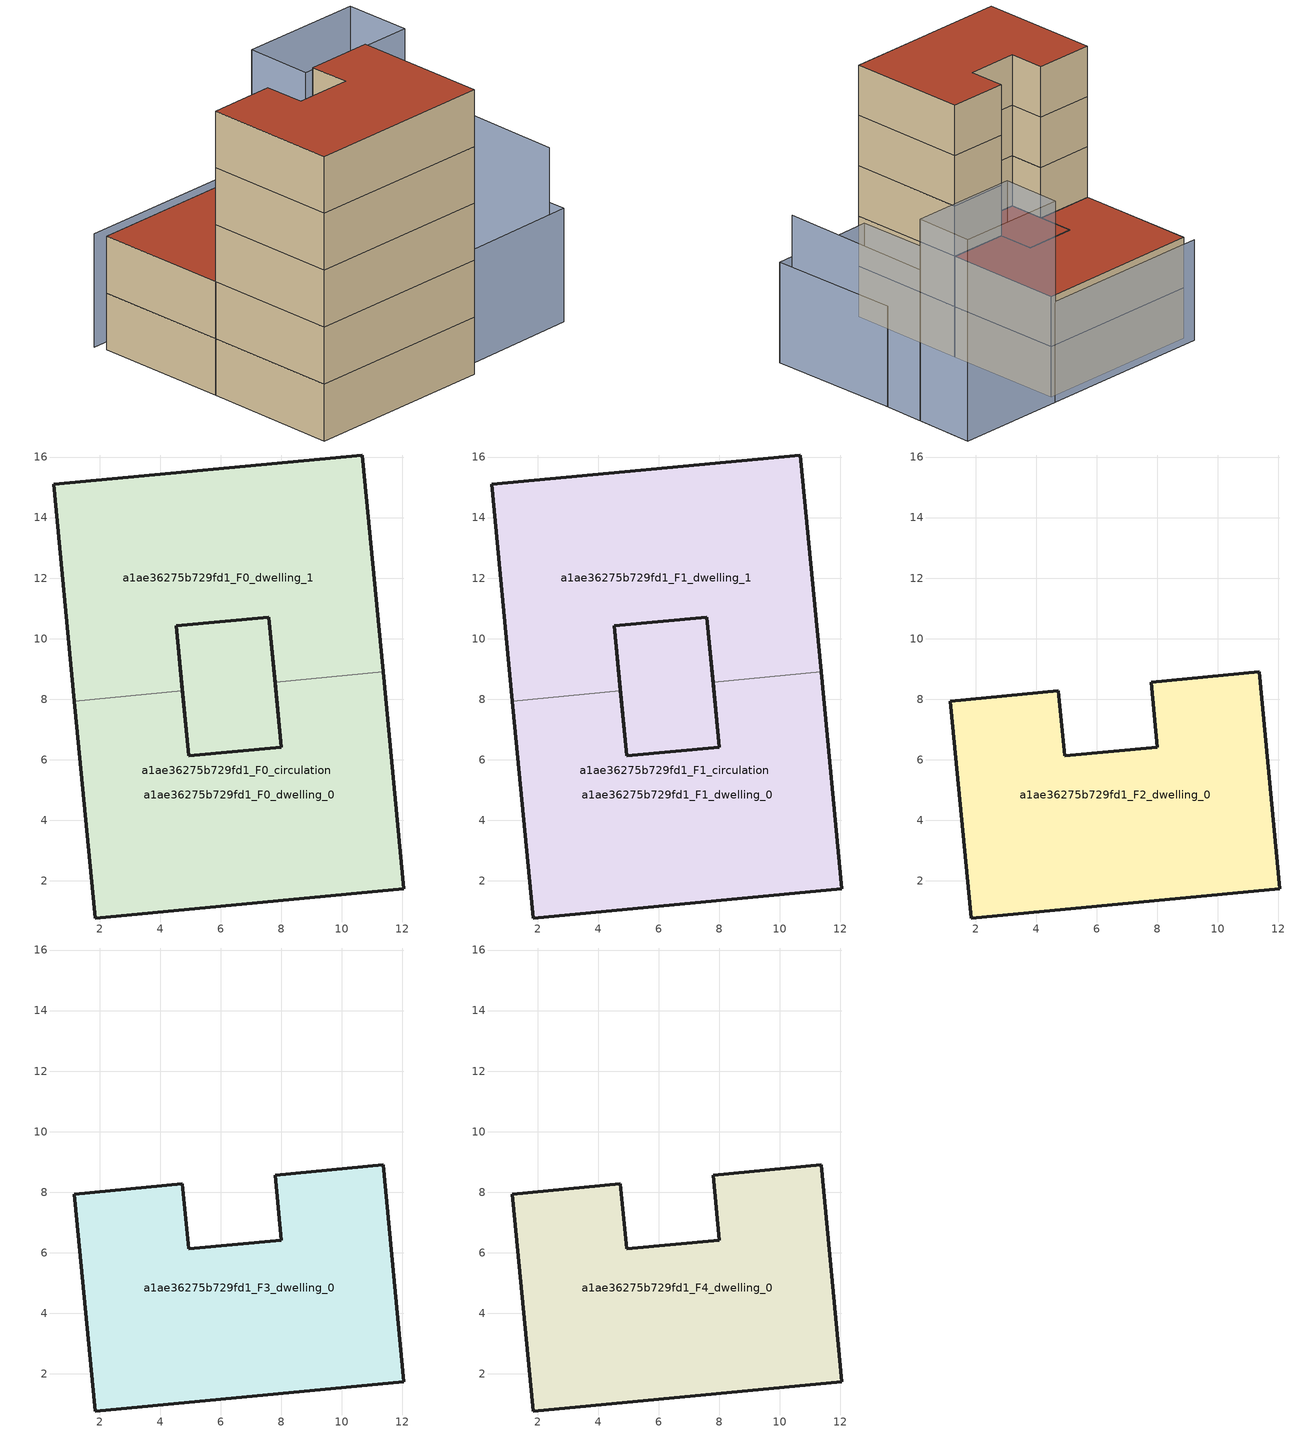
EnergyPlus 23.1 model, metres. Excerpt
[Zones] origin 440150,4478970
a1ae36275b729fd1_F0_dwelling_0
 floor ground (EU_floor_Construction): 7.59,10.71 7.8,8.56 8,6.41 4.94,6.13 4.53,10.42 z0; 11.36,8.9 12.04,1.74 1.85,0.77 1.17,7.94 4.74,8.27 4.94,6.13 8,6.41 7.8,8.56 z0
 wall outside (EU_wall_Construction): 7.8,8.56 8,6.41 4.94,6.13 4.74,8.27 / 1.17,7.94 1.85,0.77 12.04,1.74 11.36,8.9 z0:3
 wall to a1ae36275b729fd1_F0_dwelling_1 (EU_wall_Construction): 11.36,8.9 7.8,8.56 / 4.74,8.27 1.17,7.94 z0:3
a1ae36275b729fd1_F0_dwelling_1
 floor ground (EU_floor_Construction): 7.59,10.71 7.8,8.56 8,6.41 4.94,6.13 4.53,10.42 z0; 10.68,16.07 11.36,8.9 7.8,8.56 7.59,10.71 4.53,10.42 4.74,8.27 1.17,7.94 0.49,15.1 z0
 wall outside (EU_wall_Construction): 11.36,8.9 10.68,16.07 0.49,15.1 1.17,7.94 / 4.74,8.27 4.53,10.42 7.59,10.71 7.8,8.56 z0:3
a1ae36275b729fd1_F0_circulation
 floor ground (EU_floor_Construction): 7.59,10.71 7.8,8.56 8,6.41 4.94,6.13 4.53,10.42 z0; 11.36,8.9 12.04,1.74 1.85,0.77 1.17,7.94 4.74,8.27 4.94,6.13 8,6.41 7.8,8.56 z0; 10.68,16.07 11.36,8.9 7.8,8.56 7.59,10.71 4.53,10.42 4.74,8.27 1.17,7.94 0.49,15.1 z0
 wall outside (EU_wall_Construction): 7.59,10.71 4.53,10.42 4.94,6.13 8,6.41 7.59,10.71 z0:3
a1ae36275b729fd1_F1_dwelling_0
 floor outside (EU_floor_Construction): 11.36,8.9 12.04,1.74 1.85,0.77 1.17,7.94 4.74,8.27 4.94,6.13 8,6.41 7.8,8.56 z3; 7.59,10.71 7.8,8.56 8,6.41 4.94,6.13 4.53,10.42 z3
 wall outside (EU_wall_Construction): 7.8,8.56 8,6.41 4.94,6.13 4.74,8.27 / 1.17,7.94 1.85,0.77 12.04,1.74 11.36,8.9 z3:6
 wall to a1ae36275b729fd1_F1_dwelling_1 (EU_wall_Construction): 11.36,8.9 7.8,8.56 / 4.74,8.27 1.17,7.94 z3:6
 roof outside (EU_floor_Construction): 8,6.41 7.8,8.56 7.59,10.71 4.53,10.42 4.94,6.13 z6
a1ae36275b729fd1_F1_dwelling_1
 floor to a1ae36275b729fd1_F0_dwelling_1 (EU_floor_Construction): 10.68,16.07 11.36,8.9 7.8,8.56 7.59,10.71 4.53,10.42 4.74,8.27 1.17,7.94 0.49,15.1 z3; 7.59,10.71 7.8,8.56 8,6.41 4.94,6.13 4.53,10.42 z3
 wall outside (EU_wall_Construction): 11.36,8.9 10.68,16.07 0.49,15.1 1.17,7.94 / 4.74,8.27 4.53,10.42 7.59,10.71 7.8,8.56 z3:6
 roof outside (EU_roof_Construction): 8,6.41 7.8,8.56 7.59,10.71 4.53,10.42 4.94,6.13 z6; 11.36,8.9 10.68,16.07 0.49,15.1 1.17,7.94 4.74,8.27 4.53,10.42 7.59,10.71 7.8,8.56 z6
a1ae36275b729fd1_F1_circulation
 floor outside (EU_floor_Construction): 7.59,10.71 7.8,8.56 8,6.41 4.94,6.13 4.53,10.42 z3; 10.68,16.07 11.36,8.9 7.8,8.56 7.59,10.71 4.53,10.42 4.74,8.27 1.17,7.94 0.49,15.1 z3
 floor to a1ae36275b729fd1_F0_circulation (EU_floor_Construction): 11.36,8.9 12.04,1.74 1.85,0.77 1.17,7.94 4.74,8.27 4.94,6.13 8,6.41 7.8,8.56 z3
 wall outside (EU_wall_Construction): 7.59,10.71 4.53,10.42 4.94,6.13 8,6.41 7.59,10.71 z3:6
 roof outside (EU_roof_Construction): 12.04,1.74 11.36,8.9 7.8,8.56 8,6.41 4.94,6.13 4.74,8.27 1.17,7.94 1.85,0.77 z6; 8,6.41 7.8,8.56 7.59,10.71 4.53,10.42 4.94,6.13 z6; 11.36,8.9 10.68,16.07 0.49,15.1 1.17,7.94 4.74,8.27 4.53,10.42 7.59,10.71 7.8,8.56 z6
a1ae36275b729fd1_F2_dwelling_0
 floor to a1ae36275b729fd1_F1_dwelling_0 (EU_floor_Construction): 11.36,8.9 12.04,1.74 1.85,0.77 1.17,7.94 4.74,8.27 4.94,6.13 8,6.41 7.8,8.56 z6
 wall outside (EU_wall_Construction): 12.04,1.74 11.36,8.9 7.8,8.56 8,6.41 4.94,6.13 4.74,8.27 1.17,7.94 1.85,0.77 12.04,1.74 z6:9
a1ae36275b729fd1_F3_dwelling_0
 floor to a1ae36275b729fd1_F2_dwelling_0 (EU_floor_Construction): 11.36,8.9 12.04,1.74 1.85,0.77 1.17,7.94 4.74,8.27 4.94,6.13 8,6.41 7.8,8.56 z9
 wall outside (EU_wall_Construction): 12.04,1.74 11.36,8.9 7.8,8.56 8,6.41 4.94,6.13 4.74,8.27 1.17,7.94 1.85,0.77 12.04,1.74 z9:12
a1ae36275b729fd1_F4_dwelling_0
 floor to a1ae36275b729fd1_F3_dwelling_0 (EU_floor_Construction): 11.36,8.9 12.04,1.74 1.85,0.77 1.17,7.94 4.74,8.27 4.94,6.13 8,6.41 7.8,8.56 z12
 wall outside (EU_wall_Construction): 12.04,1.74 11.36,8.9 7.8,8.56 8,6.41 4.94,6.13 4.74,8.27 1.17,7.94 1.85,0.77 12.04,1.74 z12:15
 roof outside (EU_roof_Construction): 12.04,1.74 11.36,8.9 7.8,8.56 8,6.41 4.94,6.13 4.74,8.27 1.17,7.94 1.85,0.77 z15
shading: 10.92,16.69 0.22,15.69 / 12.4,2.62 11.54,10.56 / 11.54,10.56 18.15,11.27 / 18.15,11.27 19,3.33 / 19,3.33 12.4,2.62 z0:6; 18.73,4.07 17.61,17.3 z0:9; 10.92,16.69 17.61,17.3 / 17.61,17.3 17.93,13.71 / 17.93,13.71 11.24,13.11 / 11.24,13.11 10.92,16.69 z0:12
[Building]
EU S2 Campaign: North Axis=0; Terrain=City; Solar Distribution=FullExterior
[Site:Location]
Madrid: Latitude=40.5; Longitude=-3.5; Time Zone=1; Elevation=609
[SizingPeriod:WeatherFileDays]
AnnualSizingPeriod: Begin Month=1; Begin Day of Month=1; End Month=12; End Day of Month=31; Day of Week for Start Day=Monday; Use Weather File Daylight Saving Period=No; Use Weather File Rain and Snow Indicators=No
[MATERIAL]
EU_InternalMass_Material: Roughness=MediumRough; Thickness=0.1; Conductivity=1; Density=1800; Specific Heat=900; Thermal Absorptance=0.9; Solar Absorptance=0.7; Visible Absorptance=0.7
[MATERIAL:NOMASS] Roughness=MediumRough; Thermal Absorptance=0.9; Solar Absorptance=0.7; Visible Absorptance=0.7
Name | Thermal Resistance
EU_wall_NoMass | 1.60022
EU_roof_NoMass | 1.57597
EU_floor_NoMass | 0.470652
[CONSTRUCTION]
EU_wall_Construction: EU_wall_NoMass
EU_roof_Construction: EU_roof_NoMass
EU_floor_Construction: EU_floor_NoMass
EU_InternalMass_Construction: EU_InternalMass_Material
[ZONE] Type=1; Multiplier=1; Ceiling Height=autocalculate; Floor Area=autocalculate; Part of Total Floor Area=Yes
Name | Volume
a1ae36275b729fd1_F0_dwelling_0; a1ae36275b729fd1_F1_dwelling_0 | 240.958
a1ae36275b729fd1_F2_dwelling_0; a1ae36275b729fd1_F3_dwelling_0; a1ae36275b729fd1_F4_dwelling_0 | 201.167
a1ae36275b729fd1_F0_dwelling_1; a1ae36275b729fd1_F1_dwelling_1 | 240.957
a1ae36275b729fd1_F0_circulation; a1ae36275b729fd1_F1_circulation | 442.125
[INTERNALMASS] Construction=EU_InternalMass_Construction
Name | Zone or ZoneList | Surface Area
a1ae36275b729fd1_F0_dwelling_0_EU_InternalMass | a1ae36275b729fd1_F0_dwelling_0 | 67.0555
a1ae36275b729fd1_F0_dwelling_1_EU_InternalMass | a1ae36275b729fd1_F0_dwelling_1 | 67.0555
a1ae36275b729fd1_F1_dwelling_0_EU_InternalMass | a1ae36275b729fd1_F1_dwelling_0 | 67.0555
a1ae36275b729fd1_F1_dwelling_1_EU_InternalMass | a1ae36275b729fd1_F1_dwelling_1 | 67.0555
a1ae36275b729fd1_F2_dwelling_0_EU_InternalMass | a1ae36275b729fd1_F2_dwelling_0 | 147.361
a1ae36275b729fd1_F3_dwelling_0_EU_InternalMass | a1ae36275b729fd1_F3_dwelling_0 | 147.361
a1ae36275b729fd1_F4_dwelling_0_EU_InternalMass | a1ae36275b729fd1_F4_dwelling_0 | 147.361
[OTHEREQUIPMENT] Fuel Type=Electricity; Design Level Calculation Method=Watts/Area; Power per Zone Floor Area=1; Fraction Latent=0; Fraction Radiant=0; Fraction Lost=0; Carbon Dioxide Generation Rate=0; EndUse Subcategory=EU_Step8_InternalGains
Name | Zone or ZoneList or Space or SpaceList | Schedule
EU_Step8_InternalGain_a1ae36275b729fd1_F0_dwelling_0_f000 | a1ae36275b729fd1_F0_dwelling_0 | EU_Step8_GainSchedule_a1ae36275b729fd1_F0_dwelling_0_f000
EU_Step8_InternalGain_a1ae36275b729fd1_F0_dwelling_1_f000 | a1ae36275b729fd1_F0_dwelling_1 | EU_Step8_GainSchedule_a1ae36275b729fd1_F0_dwelling_1_f000
EU_Step8_InternalGain_a1ae36275b729fd1_F1_dwelling_0_f000 | a1ae36275b729fd1_F1_dwelling_0 | EU_Step8_GainSchedule_a1ae36275b729fd1_F1_dwelling_0_f000
EU_Step8_InternalGain_a1ae36275b729fd1_F1_dwelling_1_f000 | a1ae36275b729fd1_F1_dwelling_1 | EU_Step8_GainSchedule_a1ae36275b729fd1_F1_dwelling_1_f000
EU_Step8_InternalGain_a1ae36275b729fd1_F2_dwelling_0_f000 | a1ae36275b729fd1_F2_dwelling_0 | EU_Step8_GainSchedule_a1ae36275b729fd1_F2_dwelling_0_f000
EU_Step8_InternalGain_a1ae36275b729fd1_F3_dwelling_0_f000 | a1ae36275b729fd1_F3_dwelling_0 | EU_Step8_GainSchedule_a1ae36275b729fd1_F3_dwelling_0_f000
EU_Step8_InternalGain_a1ae36275b729fd1_F4_dwelling_0_f000 | a1ae36275b729fd1_F4_dwelling_0 | EU_Step8_GainSchedule_a1ae36275b729fd1_F4_dwelling_0_f000
[ZONEINFILTRATION:DESIGNFLOWRATE] Schedule=EU_AlwaysOn; Design Flow Rate Calculation Method=Flow/Area; Flow Rate per Floor Area=0.0005; Constant Term Coefficient=1; Temperature Term Coefficient=0; Velocity Term Coefficient=0; Velocity Squared Term Coefficient=0
Name | Zone or ZoneList or Space or SpaceList
EU_Circulation_Infiltration_a1ae36275b729fd1_F0_circulation | a1ae36275b729fd1_F0_circulation
EU_Circulation_Infiltration_a1ae36275b729fd1_F1_circulation | a1ae36275b729fd1_F1_circulation
[ZONEVENTILATION:DESIGNFLOWRATE] Schedule=EU_AlwaysOn; Design Flow Rate Calculation Method=AirChanges/Hour; Air Changes per Hour=0.480704; Ventilation Type=Natural; Fan Pressure Rise=0; Fan Total Efficiency=1; Constant Term Coefficient=1; Temperature Term Coefficient=0; Velocity Term Coefficient=0; Velocity Squared Term Coefficient=0; Minimum Indoor Temperature=-100; Maximum Indoor Temperature=100; Delta Temperature=-100; Minimum Outdoor Temperature=-100; Maximum Outdoor Temperature=100; Maximum Wind Speed=40
Name | Zone or ZoneList or Space or SpaceList
EU_ConstantAir_a1ae36275b729fd1_F0_dwelling_0 | a1ae36275b729fd1_F0_dwelling_0
EU_ConstantAir_a1ae36275b729fd1_F0_dwelling_1 | a1ae36275b729fd1_F0_dwelling_1
EU_ConstantAir_a1ae36275b729fd1_F1_dwelling_0 | a1ae36275b729fd1_F1_dwelling_0
EU_ConstantAir_a1ae36275b729fd1_F1_dwelling_1 | a1ae36275b729fd1_F1_dwelling_1
EU_ConstantAir_a1ae36275b729fd1_F2_dwelling_0 | a1ae36275b729fd1_F2_dwelling_0
EU_ConstantAir_a1ae36275b729fd1_F3_dwelling_0 | a1ae36275b729fd1_F3_dwelling_0
EU_ConstantAir_a1ae36275b729fd1_F4_dwelling_0 | a1ae36275b729fd1_F4_dwelling_0
[HVACTEMPLATE:THERMOSTAT] Constant Heating Setpoint=20; Constant Cooling Setpoint=50
EU_HeatOnly_a1ae36275b729fd1_F0_dwelling_0; EU_HeatOnly_a1ae36275b729fd1_F0_dwelling_1; EU_HeatOnly_a1ae36275b729fd1_F1_dwelling_0; EU_HeatOnly_a1ae36275b729fd1_F1_dwelling_1; EU_HeatOnly_a1ae36275b729fd1_F2_dwelling_0; EU_HeatOnly_a1ae36275b729fd1_F3_dwelling_0; EU_HeatOnly_a1ae36275b729fd1_F4_dwelling_0
[HVACTEMPLATE:ZONE:IDEALLOADSAIRSYSTEM] System Availability Schedule=EU_AlwaysOn; Maximum Heating Supply Air Temperature=50; Minimum Cooling Supply Air Temperature=13; Maximum Heating Supply Air Humidity Ratio=0.0156; Minimum Cooling Supply Air Humidity Ratio=0.0077; Heating Limit=NoLimit; Cooling Limit=NoLimit; Heating Availability Schedule=EU_AlwaysOn; Cooling Availability Schedule=EU_CoolingOff; Dehumidification Control Type=ConstantSensibleHeatRatio; Cooling Sensible Heat Ratio=0.7; Dehumidification Setpoint=60; Humidification Control Type=None; Humidification Setpoint=30; Outdoor Air Method=None; Outdoor Air Flow Rate per Person=0.00944; Outdoor Air Flow Rate per Zone Floor Area=0; Outdoor Air Flow Rate per Zone=0; Demand Controlled Ventilation Type=None; Outdoor Air Economizer Type=NoEconomizer; Heat Recovery Type=None; Sensible Heat Recovery Effectiveness=0.7; Latent Heat Recovery Effectiveness=0.65
Name | Template Thermostat
a1ae36275b729fd1_F0_dwelling_0 | EU_HeatOnly_a1ae36275b729fd1_F0_dwelling_0
a1ae36275b729fd1_F0_dwelling_1 | EU_HeatOnly_a1ae36275b729fd1_F0_dwelling_1
a1ae36275b729fd1_F1_dwelling_0 | EU_HeatOnly_a1ae36275b729fd1_F1_dwelling_0
a1ae36275b729fd1_F1_dwelling_1 | EU_HeatOnly_a1ae36275b729fd1_F1_dwelling_1
a1ae36275b729fd1_F2_dwelling_0 | EU_HeatOnly_a1ae36275b729fd1_F2_dwelling_0
a1ae36275b729fd1_F3_dwelling_0 | EU_HeatOnly_a1ae36275b729fd1_F3_dwelling_0
a1ae36275b729fd1_F4_dwelling_0 | EU_HeatOnly_a1ae36275b729fd1_F4_dwelling_0
[SIZING:ZONE] Zone Cooling Design Supply Air Temperature Input Method=SupplyAirTemperature; Zone Cooling Design Supply Air Temperature=13; Zone Heating Design Supply Air Temperature Input Method=SupplyAirTemperature; Zone Heating Design Supply Air Temperature=50; Zone Cooling Design Supply Air Humidity Ratio=0.008; Zone Heating Design Supply Air Humidity Ratio=0.008; Cooling Design Air Flow Method=DesignDay; Cooling Design Air Flow Rate=0; Cooling Minimum Air Flow per Zone Floor Area=0.000762; Cooling Minimum Air Flow=0; Cooling Minimum Air Flow Fraction=0.2; Heating Design Air Flow Method=DesignDay; Heating Design Air Flow Rate=0; Heating Maximum Air Flow per Zone Floor Area=0.002032; Heating Maximum Air Flow=0.141576; Heating Maximum Air Flow Fraction=0.3; Account for Dedicated Outdoor Air System=No; Dedicated Outdoor Air System Control Strategy=NeutralSupplyAir; Dedicated Outdoor Air Low Setpoint Temperature for Design=autosize; Dedicated Outdoor Air High Setpoint Temperature for Design=autosize; Zone Load Sizing Method=Sensible Load Only No Latent Load; Zone Latent Cooling Design Supply Air Humidity Ratio Input Method=HumidityRatioDifference; Zone Cooling Design Supply Air Humidity Ratio Difference=0.005; Zone Latent Heating Design Supply Air Humidity Ratio Input Method=HumidityRatioDifference; Zone Humidification Design Supply Air Humidity Ratio Difference=0.005
a1ae36275b729fd1_F0_dwelling_0; a1ae36275b729fd1_F0_dwelling_1; a1ae36275b729fd1_F1_dwelling_0; a1ae36275b729fd1_F1_dwelling_1; a1ae36275b729fd1_F2_dwelling_0; a1ae36275b729fd1_F3_dwelling_0; a1ae36275b729fd1_F4_dwelling_0
[SCHEDULE:CONSTANT]
Name | Hourly Value
EU_AlwaysOn | 1
EU_CoolingOff | 0
[SCHEDULE:FILE] Column Number=1; Rows to Skip at Top=0; Number of Hours of Data=8760; Column Separator=Comma; Interpolate to Timestep=No; Minutes per Item=60; Adjust Schedule for Daylight Savings=Yes
Name | File
EU_Step8_GainSchedule_a1ae36275b729fd1_F0_dwelling_0_f000 | ../../schedules/a1ae36275b729fd1/a1ae36275b729fd1_F0_dwelling_0_f000_gain.csv
EU_Step8_GainSchedule_a1ae36275b729fd1_F0_dwelling_1_f000 | ../../schedules/a1ae36275b729fd1/a1ae36275b729fd1_F0_dwelling_1_f000_gain.csv
EU_Step8_GainSchedule_a1ae36275b729fd1_F1_dwelling_0_f000 | ../../schedules/a1ae36275b729fd1/a1ae36275b729fd1_F1_dwelling_0_f000_gain.csv
EU_Step8_GainSchedule_a1ae36275b729fd1_F1_dwelling_1_f000 | ../../schedules/a1ae36275b729fd1/a1ae36275b729fd1_F1_dwelling_1_f000_gain.csv
EU_Step8_GainSchedule_a1ae36275b729fd1_F2_dwelling_0_f000 | ../../schedules/a1ae36275b729fd1/a1ae36275b729fd1_F2_dwelling_0_f000_gain.csv
EU_Step8_GainSchedule_a1ae36275b729fd1_F3_dwelling_0_f000 | ../../schedules/a1ae36275b729fd1/a1ae36275b729fd1_F3_dwelling_0_f000_gain.csv
EU_Step8_GainSchedule_a1ae36275b729fd1_F4_dwelling_0_f000 | ../../schedules/a1ae36275b729fd1/a1ae36275b729fd1_F4_dwelling_0_f000_gain.csv
